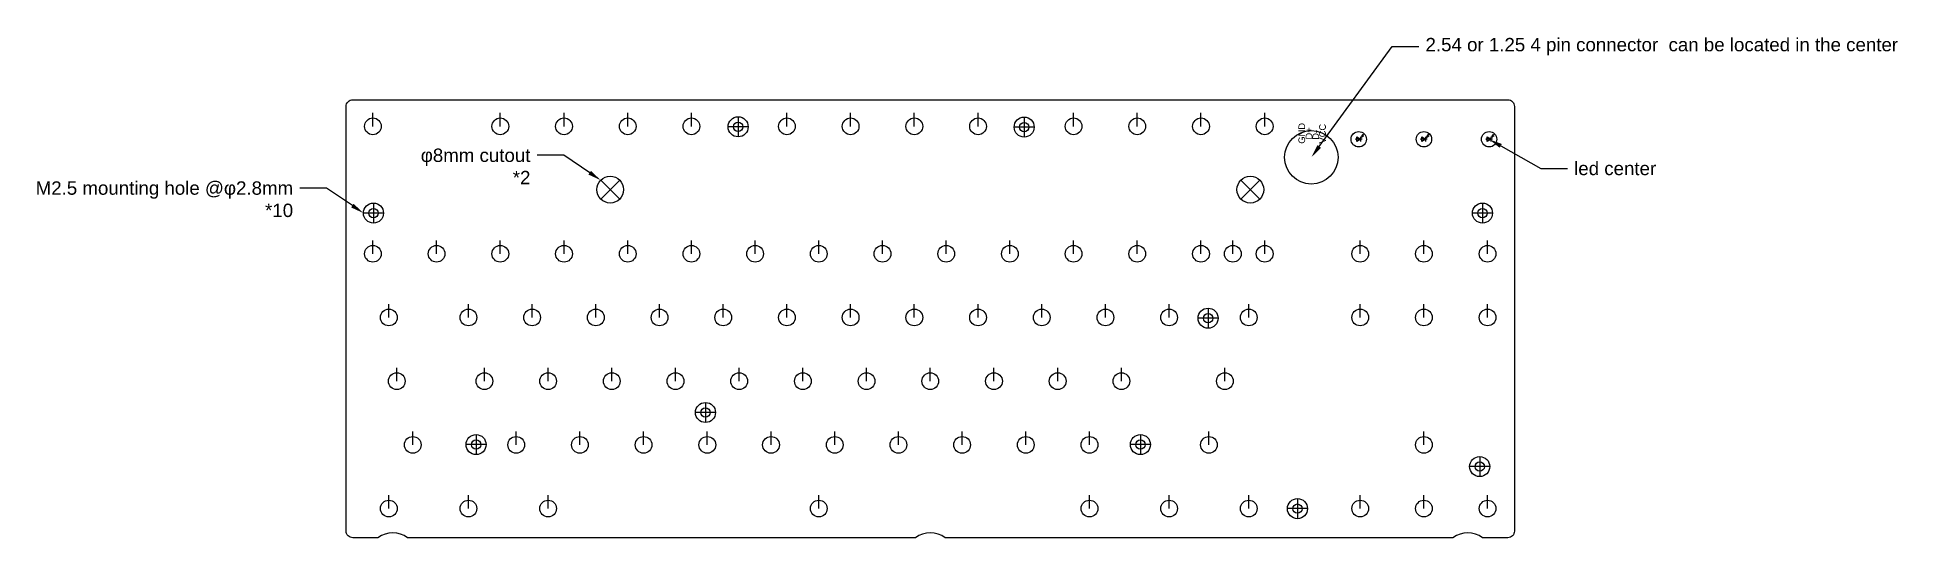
# Model space of a CAD drawing. Header units: millimetres. Extents: x -100 to 456, y -123 to 27.
import ezdxf
from ezdxf import colors
from ezdxf.entities.mleader import LeaderData, LeaderLine
from ezdxf.math import Vec2, Vec3

# ---------------------------------------------------------------- set-up
doc = ezdxf.new("R2010")
doc.units = ezdxf.units.MM
doc.layers.add('Cmts', color=3, linetype='Continuous')
doc.styles.get("Standard").update_dxf_attribs({"font": 'arial.ttf'})

msp = doc.modelspace()

# ---------------------------------------------------------------- linework, layer by layer
for p, q in [((0, 0), (0, 4)), ((38.1, 0), (38.1, 4)), ((57.15, 0), (57.15, 4)), ((76.2, 0), (76.2, 4)), ((95.25, 0), (95.25, 4)), ((123.82, 0), (123.82, 4)), ((142.87, 0), (142.87, 4)), ((161.92, 0), (161.92, 4)), ((180.97, 0), (180.97, 4)), ((209.55, 0), (209.55, 4)), ((228.6, 0), (228.6, 4)), ((247.65, 0), (247.65, 4)), ((266.7, 0), (266.7, 4)), ((295.43, -4.56), (295.43, -3.17)), ((295.61, -3), (296.17, -2.43)), ((295.61, -3.38), (296.17, -2.81)), ((314.92, -4.56), (314.92, -3.17)), ((315.1, -3), (315.67, -2.43)), ((315.1, -3.38), (315.67, -2.81)), ((334.42, -4.56), (334.42, -3.17)), ((334.6, -3), (335.16, -2.43)), ((334.6, -3.38), (335.16, -2.81)), ((0, -38.1), (0, -34.1)), ((19.05, -38.1), (19.05, -34.1)), ((38.1, -38.1), (38.1, -34.1)), ((57.15, -38.1), (57.15, -34.1)), ((76.2, -38.1), (76.2, -34.1)), ((95.25, -38.1), (95.25, -34.1)), ((114.3, -38.1), (114.3, -34.1)), ((133.35, -38.1), (133.35, -34.1)), ((152.4, -38.1), (152.4, -34.1)), ((171.45, -38.1), (171.45, -34.1)), ((190.5, -38.1), (190.5, -34.1)), ((209.55, -38.1), (209.55, -34.1)), ((228.6, -38.1), (228.6, -34.1)), ((257.17, -38.1), (257.17, -34.1)), ((295.27, -38.1), (295.27, -34.1)), ((314.32, -38.1), (314.32, -34.1)), ((333.37, -38.1), (333.37, -34.1)), ((4.76, -57.15), (4.76, -53.15)), ((28.57, -57.15), (28.57, -53.15)), ((47.62, -57.15), (47.62, -53.15)), ((66.67, -57.15), (66.67, -53.15)), ((85.72, -57.15), (85.72, -53.15)), ((104.77, -57.15), (104.77, -53.15)), ((123.82, -57.15), (123.82, -53.15)), ((142.87, -57.15), (142.87, -53.15)), ((161.92, -57.15), (161.92, -53.15)), ((180.97, -57.15), (180.97, -53.15)), ((200.02, -57.15), (200.02, -53.15)), ((219.07, -57.15), (219.07, -53.15)), ((238.12, -57.15), (238.12, -53.15)), ((261.94, -57.15), (261.94, -53.15)), ((295.27, -57.15), (295.27, -53.15)), ((314.32, -57.15), (314.32, -53.15)), ((333.37, -57.15), (333.37, -53.15)), ((7.14, -76.2), (7.14, -72.2)), ((33.34, -76.2), (33.34, -72.2)), ((52.39, -76.2), (52.39, -72.2)), ((71.44, -76.2), (71.44, -72.2)), ((90.49, -76.2), (90.49, -72.2)), ((109.54, -76.2), (109.54, -72.2)), ((128.59, -76.2), (128.59, -72.2)), ((147.64, -76.2), (147.64, -72.2)), ((166.69, -76.2), (166.69, -72.2)), ((185.74, -76.2), (185.74, -72.2)), ((204.79, -76.2), (204.79, -72.2)), ((223.84, -76.2), (223.84, -72.2)), ((254.79, -76.2), (254.79, -72.2)), ((11.91, -95.25), (11.91, -91.25)), ((42.86, -95.25), (42.86, -91.25)), ((61.91, -95.25), (61.91, -91.25)), ((80.96, -95.25), (80.96, -91.25)), ((100.01, -95.25), (100.01, -91.25)), ((119.06, -95.25), (119.06, -91.25)), ((138.11, -95.25), (138.11, -91.25)), ((157.16, -95.25), (157.16, -91.25)), ((176.21, -95.25), (176.21, -91.25)), ((195.26, -95.25), (195.26, -91.25)), ((214.31, -95.25), (214.31, -91.25)), ((250.03, -95.25), (250.03, -91.25)), ((314.32, -95.25), (314.32, -91.25)), ((4.76, -114.3), (4.76, -110.3)), ((28.57, -114.3), (28.57, -110.3)), ((52.39, -114.3), (52.39, -110.3)), ((133.35, -114.3), (133.35, -110.3)), ((214.31, -114.3), (214.31, -110.3)), ((238.12, -114.3), (238.12, -110.3)), ((261.94, -114.3), (261.94, -110.3)), ((295.27, -114.3), (295.27, -110.3)), ((314.32, -114.3), (314.32, -110.3)), ((333.37, -114.3), (333.37, -110.3))]:
    msp.add_line(p, q)
at = {"color": 2}
for p, q in [((109.22, 2.86), (109.22, -3.14)), ((194.77, 2.78), (194.77, -3.22)), ((112.22, -0.14), (106.22, -0.14)), ((197.77, -0.22), (191.77, -0.22)), ((73.8, -16.11), (68.14, -21.76)), ((68.14, -16.11), (73.8, -21.76)), ((265.23, -16.11), (259.58, -21.76)), ((259.58, -16.11), (265.23, -21.76)), ((3.17, -25.94), (-2.83, -25.94)), ((0.17, -22.94), (0.17, -28.94)), ((334.82, -25.94), (328.82, -25.94)), ((331.82, -22.94), (331.82, -28.94)), ((249.77, -54.37), (249.77, -60.37)), ((252.77, -57.37), (246.77, -57.37)), ((99.45, -82.57), (99.45, -88.57)), ((102.45, -85.57), (96.45, -85.57)), ((30.85, -92.17), (30.85, -98.17)), ((229.53, -92.17), (229.53, -98.17)), ((33.85, -95.17), (27.85, -95.17)), ((232.53, -95.17), (226.53, -95.17)), ((331, -98.74), (331, -104.74)), ((334, -101.74), (328, -101.74)), ((279.5, -114.32), (273.5, -114.32)), ((276.5, -111.32), (276.5, -117.32))]:
    msp.add_line(p, q, dxfattribs=at)
at = {"color": 3}
for p, q in [((247.65, -38.1), (247.65, -34.1)), ((266.7, -38.1), (266.7, -34.1))]:
    msp.add_line(p, q, dxfattribs=at)
at = {"color": 2}
msp.add_lwpolyline([(162.25, -123.03), (10.38, -123.03, 0.3342), (1.51, -123.03), (-6.02, -123.03, -0.414214), (-8.02, -121.03), (-8.02, 5.93, -0.414214), (-6.02, 7.93), (339.4, 7.93, -0.414214), (341.4, 5.93), (341.4, -121.03, -0.414214), (339.4, -123.03), (331.87, -123.03, 0.334396), (322.99, -123.03), (171.13, -123.03, 0.334396)], format="xyb", close=True, dxfattribs=at)
for points in [[(295.83, -3.87), (295.43, -3.87), (293.83, -3.87), (294.23, -3.87)], [(295.92, -2.43), (296.17, -2.43), (296.17, -2.68)], [(295.92, -2.81), (296.17, -2.81), (296.17, -3.06)], [(315.32, -3.87), (314.92, -3.87), (313.32, -3.87), (313.72, -3.87)], [(315.42, -2.43), (315.67, -2.43), (315.67, -2.68)], [(315.42, -2.81), (315.67, -2.81), (315.67, -3.06)], [(334.82, -3.87), (334.42, -3.87), (332.82, -3.87), (333.22, -3.87)], [(334.91, -2.43), (335.16, -2.43), (335.16, -2.68)], [(334.91, -2.81), (335.16, -2.81), (335.16, -3.06)]]:
    msp.add_lwpolyline(points)
for points in [[(294.23, -3.17), (295.43, -3.87), (294.23, -4.56)], [(313.72, -3.17), (314.92, -3.87), (313.72, -4.56)], [(333.22, -3.17), (334.42, -3.87), (333.22, -4.56)]]:
    msp.add_lwpolyline(points, close=True)
for centre, radius in [((0, 0), 2.5), ((38.1, 0), 2.5), ((57.15, 0), 2.5), ((76.2, 0), 2.5), ((95.25, 0), 2.5), ((123.82, 0), 2.5), ((142.87, 0), 2.5), ((161.92, 0), 2.5), ((180.97, 0), 2.5), ((209.55, 0), 2.5), ((228.6, 0), 2.5), ((247.65, 0), 2.5), ((266.7, 0), 2.5), ((280.65, -9.26), 7.99), ((294.83, -3.87), 2.3), ((314.32, -3.87), 2.3), ((333.82, -3.87), 2.3), ((0, -38.1), 2.5), ((19.05, -38.1), 2.5), ((38.1, -38.1), 2.5), ((57.15, -38.1), 2.5), ((76.2, -38.1), 2.5), ((95.25, -38.1), 2.5), ((114.3, -38.1), 2.5), ((133.35, -38.1), 2.5), ((152.4, -38.1), 2.5), ((171.45, -38.1), 2.5), ((190.5, -38.1), 2.5), ((209.55, -38.1), 2.5), ((228.6, -38.1), 2.5), ((257.17, -38.1), 2.5), ((295.27, -38.1), 2.5), ((314.32, -38.1), 2.5), ((333.37, -38.1), 2.5), ((4.76, -57.15), 2.5), ((28.57, -57.15), 2.5), ((47.62, -57.15), 2.5), ((66.67, -57.15), 2.5), ((85.72, -57.15), 2.5), ((104.77, -57.15), 2.5), ((123.82, -57.15), 2.5), ((142.87, -57.15), 2.5), ((161.92, -57.15), 2.5), ((180.97, -57.15), 2.5), ((200.02, -57.15), 2.5), ((219.07, -57.15), 2.5), ((238.12, -57.15), 2.5), ((261.94, -57.15), 2.5), ((295.27, -57.15), 2.5), ((314.32, -57.15), 2.5), ((333.37, -57.15), 2.5), ((7.14, -76.2), 2.5), ((33.34, -76.2), 2.5), ((52.39, -76.2), 2.5), ((71.44, -76.2), 2.5), ((90.49, -76.2), 2.5), ((109.54, -76.2), 2.5), ((128.59, -76.2), 2.5), ((147.64, -76.2), 2.5), ((166.69, -76.2), 2.5), ((185.74, -76.2), 2.5), ((204.79, -76.2), 2.5), ((223.84, -76.2), 2.5), ((254.79, -76.2), 2.5), ((11.91, -95.25), 2.5), ((42.86, -95.25), 2.5), ((61.91, -95.25), 2.5), ((80.96, -95.25), 2.5), ((100.01, -95.25), 2.5), ((119.06, -95.25), 2.5), ((138.11, -95.25), 2.5), ((157.16, -95.25), 2.5), ((176.21, -95.25), 2.5), ((195.26, -95.25), 2.5), ((214.31, -95.25), 2.5), ((250.03, -95.25), 2.5), ((314.32, -95.25), 2.5), ((4.76, -114.3), 2.5), ((28.57, -114.3), 2.5), ((52.39, -114.3), 2.5), ((133.35, -114.3), 2.5), ((214.31, -114.3), 2.5), ((238.12, -114.3), 2.5), ((261.94, -114.3), 2.5), ((295.27, -114.3), 2.5), ((314.32, -114.3), 2.5), ((333.37, -114.3), 2.5)]:
    msp.add_circle(centre, radius)
for centre, radius in [((109.22, -0.14), 3), ((109.22, -0.14), 1.4), ((194.77, -0.22), 3), ((194.77, -0.22), 1.4), ((70.97, -18.93), 4), ((262.41, -18.93), 4), ((0.17, -25.94), 3), ((0.17, -25.94), 1.4), ((331.82, -25.94), 3), ((331.82, -25.94), 1.4), ((249.77, -57.37), 3), ((249.77, -57.37), 1.4), ((99.45, -85.57), 3), ((99.45, -85.57), 1.4), ((30.85, -95.17), 3), ((30.85, -95.17), 1.4), ((229.53, -95.17), 3), ((229.53, -95.17), 1.4), ((331, -101.74), 3), ((331, -101.74), 1.4), ((276.5, -114.32), 3), ((276.5, -114.32), 1.4)]:
    msp.add_circle(centre, radius, dxfattribs=at)
at = {"color": 3}
for centre in [(247.65, -38.1), (266.7, -38.1)]:
    msp.add_circle(centre, 2.5, dxfattribs=at)

# ---------------------------------------------------------------- texts
for s, p in [('GND', (278.79, -5.2)), ('VCC', (284.99, -5.15)), ('D+', (280.94, -3.95)), ('D-', (282.97, -4.01))]:
    msp.add_text(s, height=2, rotation=90).set_placement(p)

# ---------------------------------------------------------------- leaders
at = {"layer": 'Cmts'}
ml = msp.add_multileader_mtext('Standard', dxfattribs=at)
ml.set_content('2.54 or 1.25 4 pin connector  can be located in the center', color=256)
ml.set_leader_properties()
ml.build(insert=Vec2(0, 0))
ctx = ml.context
ctx.base_point, ctx.plane_origin = Vec3(312.8, 23.88), Vec3(280.65, -9.26)
notes = []
notes.append((ctx, [(0, (1, 1, 0), (304.8, 23.88), (1, 0), 8, [(0, [(280.65, -9.26)], 0, [])])]))
ctx.mtext.insert, ctx.mtext.flow_direction = Vec3(314.8, 26.44), 5
ml = msp.add_multileader_mtext('Standard', dxfattribs=at)
ml.set_content('led center', color=256)
ml.set_leader_properties()
ml.build(insert=Vec2(0, 0))
ctx = ml.context
ctx.base_point, ctx.plane_origin = Vec3(357.25, -12.63), Vec3(333.82, -3.87)
notes.append((ctx, [(0, (1, 1, 0), (349.25, -12.63), (1, 0), 8, [(0, [(333.82, -3.87)], 0, [])])]))
ctx.mtext.insert, ctx.mtext.flow_direction = Vec3(359.25, -10.59), 5
ml = msp.add_multileader_mtext('Standard', dxfattribs=at)
ml.set_content('φ8mm cutout\\P*2', color=256)
ml.set_leader_properties()
ml.build(insert=Vec2(0, 0))
ctx = ml.context
ctx.base_point, ctx.plane_origin = Vec3(12.53, -8.65), Vec3(68.14, -16.11)
ctx.text_align_type = 2
notes.append((ctx, [(0, (1, 1, 0), (57.11, -8.65), (-1, 0), 8, [(0, [(68.14, -16.11)], 0, [])])]))
ctx.mtext.insert, ctx.mtext.alignment, ctx.mtext.flow_direction = Vec3(47.11, -6.65), 3, 5
ml = msp.add_multileader_mtext('Standard', dxfattribs=at)
ml.set_content('M2.5 mounting hole @φ2.8mm\\P*10 ', color=256)
ml.set_leader_properties()
ml.build(insert=Vec2(0, 0))
ctx = ml.context
ctx.base_point, ctx.plane_origin = Vec3(-102.09, -18.49), Vec3(-2.83, -25.94)
ctx.text_align_type = 2
notes.append((ctx, [(0, (1, 1, 0), (-13.86, -18.49), (-1, 0), 8, [(0, [(-2.83, -25.94)], 0, [])])]))
ctx.mtext.insert, ctx.mtext.alignment, ctx.mtext.flow_direction = Vec3(-23.86, -16.45), 3, 5
for ctx, leaders in notes:
    for number, flags, end, landing, length, lines in leaders:
        leader = LeaderData()
        leader.index, (leader.has_last_leader_line, leader.has_dogleg_vector, leader.attachment_direction) = number, flags
        leader.last_leader_point, leader.dogleg_vector, leader.dogleg_length = Vec3(end), Vec3(landing), length
        for number, points, colour, breaks in lines:
            line = LeaderLine()
            line.index, line.vertices, line.color, line.breaks = number, Vec3.list(points), colors.encode_raw_color(colour), breaks
            leader.lines.append(line)
        ctx.leaders.append(leader)

doc.saveas('drawing.dxf')
